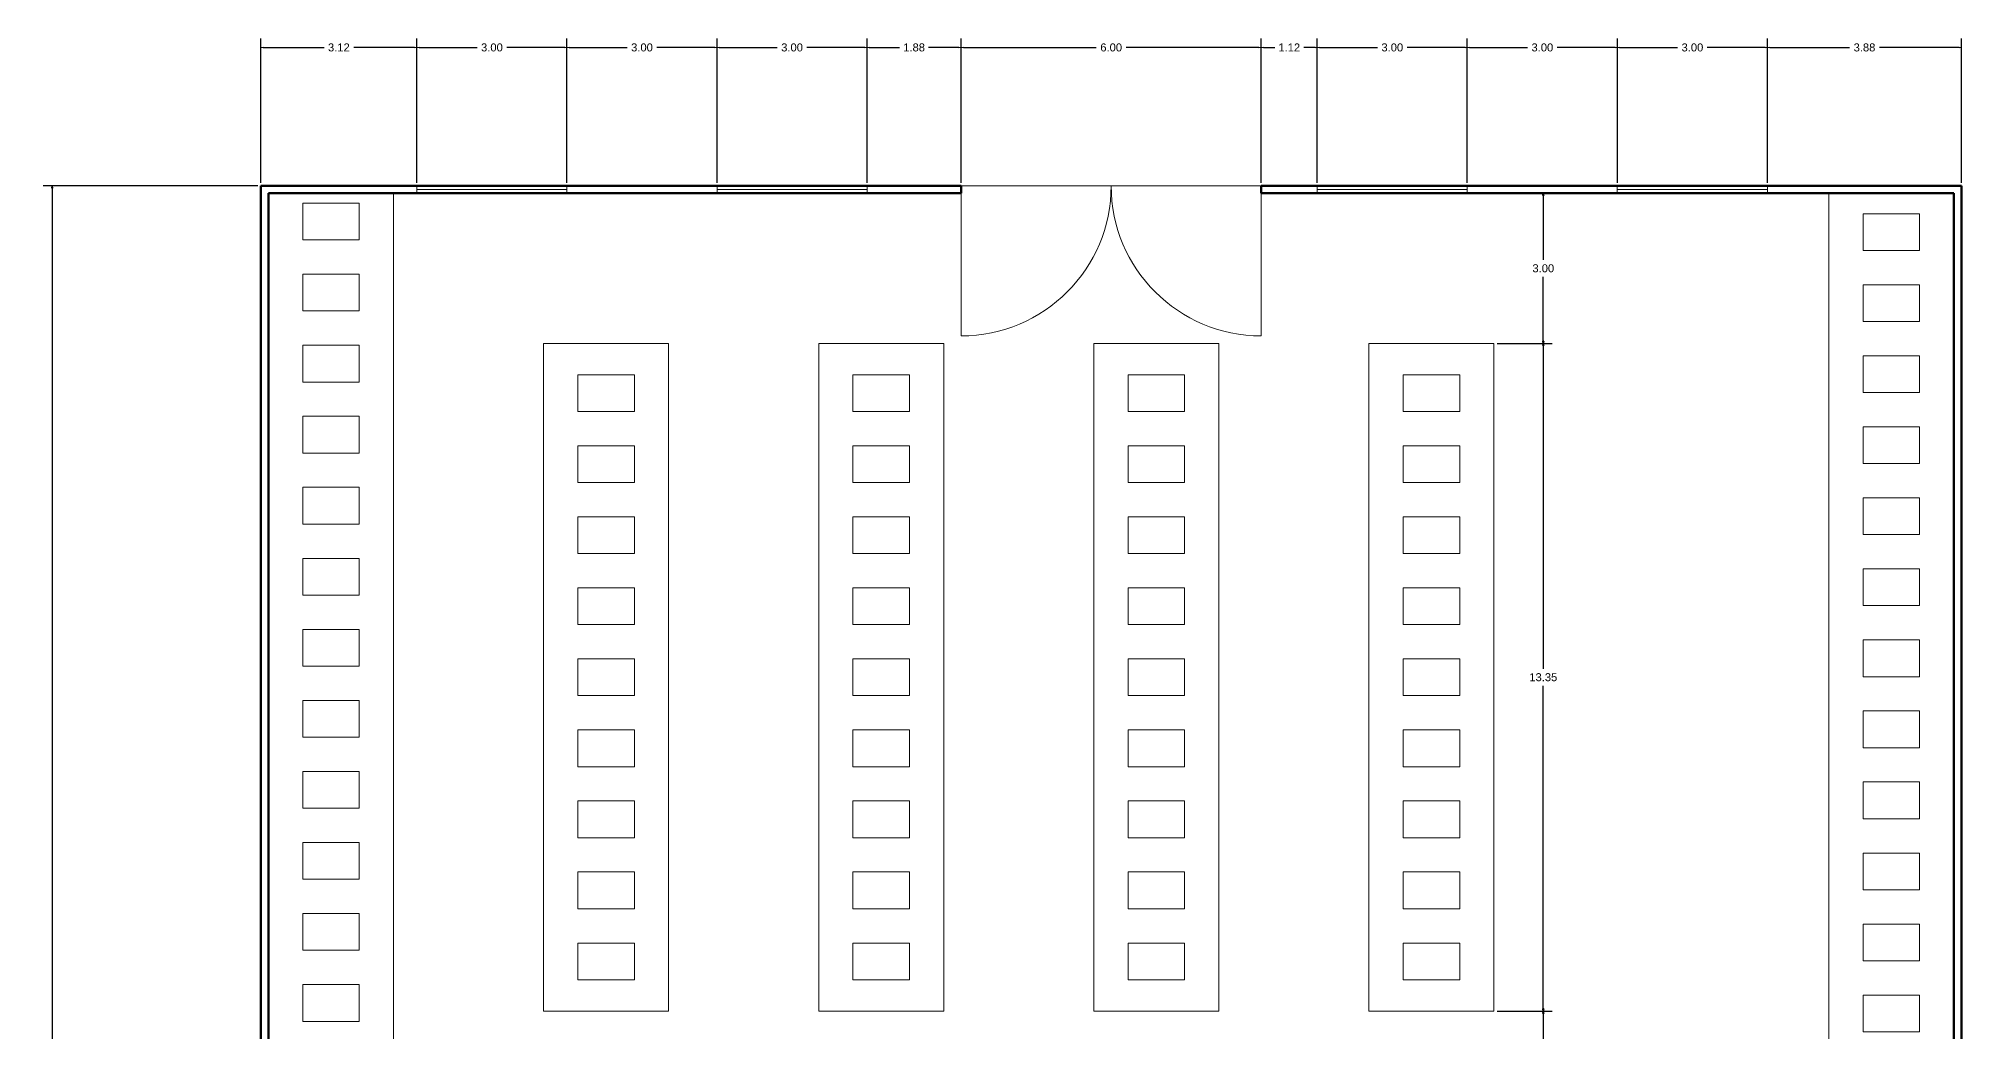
# Model space of a CAD drawing. Header units: metres. Extents: x -1 to 720, y -8 to 179.
# Drawn here: x 565.86 to 604.3, y 53.41 to 73.26 of the extents above; entities that cross this region are included whole.
import ezdxf

# ---------------------------------------------------------------- set-up
doc = ezdxf.new("R2010")
doc.units = ezdxf.units.M
doc.header["$PDMODE"] = 34
doc.layers.add('0-Dimension', color=9, linetype='Continuous')
for name, color, linetype, lineweight in [('A-DOOR', 251, 'Continuous', 18), ('A-EQPM', 46, 'Continuous', 18), ('A-FURN', 46, 'Continuous', 18), ('A-GLAZ', 2, 'Continuous', 18), ('A-WALL', 7, 'Continuous', 60), ('C-WALL', 7, 'Continuous', 60)]:
    doc.layers.add(name, color=color, linetype=linetype, lineweight=lineweight)
doc.styles.get("Standard").update_dxf_attribs({"font": 'arial.ttf'})
doc.dimstyles.new('DAPC Standard', dxfattribs={"dimtxt": 0.3, "dimasz": 0.18, "dimexe": 0.18, "dimexo": 0.0625, "dimgap": 0.09, "dimtad": 0, "dimtih": 1, "dimtoh": 1, "dimzin": 0, "dimdsep": 46, "dimtxsty": 'Standard', "dimblk": 'CLOSEDBLANK', "dimcen": 0.09, "dimazin": 0, "dimtfac": 1, "dimtofl": 0, "dimtmove": 0, "dimatfit": 3, "dimfxl": 1, "dimtolj": 1, "dimtzin": 0, "dimarcsym": 0})

# ---------------------------------------------------------------- blocks, each defined once
blk = doc.blocks.new('*U41')
at = {"layer": 'A-EQPM'}
blk.add_lwpolyline([(-0.565, 0.3675), (0.565, 0.3675), (0.565, -0.3675), (-0.565, -0.3675)], close=True, dxfattribs=at)
blk = doc.blocks.new('*U42')
at = {"layer": 'A-EQPM', "color": 0, "linetype": 'ByBlock', "lineweight": -2, "transparency": 16777216}
for p in [(0, 34.08), (0, 32.66), (0, 31.24), (0, 29.82), (0, 28.4), (0, 26.98), (0, 25.56), (0, 24.14), (0, 22.72), (0, 21.3), (0, 19.88), (0, 18.46), (0, 17.04), (0, 15.62), (0, 14.2), (0, 12.78), (0, 11.36), (0, 9.94), (0, 8.52), (0, 7.1), (0, 5.68), (0, 4.26), (0, 2.84), (0, 1.42), (0, 0)]:
    blk.add_blockref('*U41', p, dxfattribs=at)
blk = doc.blocks.new('*U51')
at = {"layer": 'A-EQPM'}
blk.add_lwpolyline([(-0.565, -0.3675), (0.565, -0.3675), (0.565, 0.3675), (-0.565, 0.3675)], close=True, dxfattribs=at)
blk = doc.blocks.new('*U52')
at = {"layer": 'A-EQPM', "color": 0, "linetype": 'ByBlock', "lineweight": -2, "transparency": 16777216}
for p in [(0, 11.36), (0, 9.94), (0, 8.52), (0, 7.1), (0, 5.68), (0, 4.26), (0, 2.84), (0, 1.42), (0, 0)]:
    blk.add_blockref('*U51', p, dxfattribs=at)
blk = doc.blocks.new('*U53')
at = {"layer": 'A-EQPM'}
blk.add_lwpolyline([(-0.565, -0.3675), (0.565, -0.3675), (0.565, 0.3675), (-0.565, 0.3675)], close=True, dxfattribs=at)
blk = doc.blocks.new('*U54')
at = {"layer": 'A-EQPM', "color": 0, "linetype": 'ByBlock', "lineweight": -2, "transparency": 16777216}
for p in [(0, 11.36), (0, 9.94), (0, 8.52), (0, 7.1), (0, 5.68), (0, 4.26), (0, 2.84), (0, 1.42), (0, 0)]:
    blk.add_blockref('*U53', p, dxfattribs=at)
blk = doc.blocks.new('*U55')
at = {"layer": 'A-EQPM'}
blk.add_lwpolyline([(-0.565, -0.3675), (0.565, -0.3675), (0.565, 0.3675), (-0.565, 0.3675)], close=True, dxfattribs=at)
blk = doc.blocks.new('*U56')
at = {"layer": 'A-EQPM', "color": 0, "linetype": 'ByBlock', "lineweight": -2, "transparency": 16777216}
for p in [(0, 11.36), (0, 9.94), (0, 8.52), (0, 7.1), (0, 5.68), (0, 4.26), (0, 2.84), (0, 1.42), (0, 0)]:
    blk.add_blockref('*U55', p, dxfattribs=at)
blk = doc.blocks.new('*U57')
at = {"layer": 'A-EQPM'}
blk.add_lwpolyline([(-0.565, -0.3675), (0.565, -0.3675), (0.565, 0.3675), (-0.565, 0.3675)], close=True, dxfattribs=at)
blk = doc.blocks.new('*U58')
at = {"layer": 'A-EQPM', "color": 0, "linetype": 'ByBlock', "lineweight": -2, "transparency": 16777216}
for p in [(0, 11.36), (0, 9.94), (0, 8.52), (0, 7.1), (0, 5.68), (0, 4.26), (0, 2.84), (0, 1.42), (0, 0)]:
    blk.add_blockref('*U57', p, dxfattribs=at)
blk = doc.blocks.new('*U59')
at = {"layer": 'A-EQPM'}
blk.add_lwpolyline([(-0.565, -0.3675), (0.565, -0.3675), (0.565, 0.3675), (-0.565, 0.3675)], close=True, dxfattribs=at)
blk = doc.blocks.new('*U60')
at = {"layer": 'A-EQPM', "color": 0, "linetype": 'ByBlock', "lineweight": -2, "transparency": 16777216}
for p in [(0, 22.72), (0, 21.3), (0, 19.88), (0, 18.46), (0, 17.04), (0, 15.62), (0, 14.2), (0, 12.78), (0, 11.36), (0, 9.94), (0, 8.52), (0, 7.1), (0, 5.68), (0, 4.26), (0, 2.84), (0, 1.42), (0, 0)]:
    blk.add_blockref('*U59', p, dxfattribs=at)
blk = doc.blocks.new('_ClosedBlank')
at = {"color": 0, "linetype": 'ByBlock', "lineweight": -2}
for p, q in [((-1, 0.17), (0, 0)), ((-1, 0.17), (-1, -0.17)), ((0, 0), (-1, -0.17))]:
    blk.add_line(p, q, dxfattribs=at)
blk = doc.blocks.new('*D438')
at = {"layer": '0-Dimension', "color": 0, "lineweight": -2, "transparency": 16777216}
for p, q in [((570.242, 70.314), (565.951, 70.314)), ((566.131, 70.269), (566.131, 52.485)), ((566.131, 34.359), (566.131, 52.142)), ((570.242, 34.314), (565.951, 34.314))]:
    blk.add_line(p, q, dxfattribs=at)
at = {"layer": 'Defpoints', "color": 0, "transparency": 16777216}
for p in [(566.131, 70.314), (570.304, 70.314), (570.304, 34.314)]:
    blk.add_point(p, dxfattribs=at)
at = {"layer": '0-Dimension', "color": 0, "lineweight": -2, "transparency": 16777216, "xscale": 0.045, "yscale": 0.045, "zscale": 0.045}
for p, rotation in [((566.131, 70.314), 90), ((566.131, 34.314), 270)]:
    blk.add_blockref('_ClosedBlank', p, dxfattribs=dict(at, rotation=rotation))
at = {"layer": '0-Dimension', "color": 0, "transparency": 16777216, "insert": (566.131, 52.314), "char_height": 0.16, "attachment_point": 5}
blk.add_mtext('\\A1;36.00', dxfattribs=at)
blk = doc.blocks.new('*D439')
at = {"layer": '0-Dimension', "color": 0, "lineweight": -2, "transparency": 16777216}
for p, q in [((570.304, 70.376), (570.304, 73.259)), ((570.349, 73.079), (571.567, 73.079)), ((573.379, 73.079), (572.161, 73.079)), ((573.424, 70.376), (573.424, 73.259))]:
    blk.add_line(p, q, dxfattribs=at)
at = {"layer": 'Defpoints', "color": 0, "transparency": 16777216}
for p in [(573.424, 73.079), (570.304, 70.314), (573.424, 70.314)]:
    blk.add_point(p, dxfattribs=at)
at = {"layer": '0-Dimension', "color": 0, "lineweight": -2, "transparency": 16777216, "xscale": 0.045, "yscale": 0.045, "zscale": 0.045, "rotation": 180}
blk.add_blockref('_ClosedBlank', (570.304, 73.079), dxfattribs=at)
at = {"layer": '0-Dimension', "color": 0, "lineweight": -2, "transparency": 16777216, "xscale": 0.045, "yscale": 0.045, "zscale": 0.045}
blk.add_blockref('_ClosedBlank', (573.424, 73.079), dxfattribs=at)
at = {"layer": '0-Dimension', "color": 0, "transparency": 16777216, "insert": (571.864, 73.079), "char_height": 0.16, "attachment_point": 5}
blk.add_mtext('\\A1;3.12', dxfattribs=at)
blk = doc.blocks.new('*D440')
at = {"layer": '0-Dimension', "color": 0, "lineweight": -2, "transparency": 16777216}
for p, q in [((573.424, 70.376), (573.424, 73.259)), ((573.469, 73.079), (574.627, 73.079)), ((576.379, 73.079), (575.222, 73.079)), ((576.424, 70.376), (576.424, 73.259))]:
    blk.add_line(p, q, dxfattribs=at)
at = {"layer": 'Defpoints', "color": 0, "transparency": 16777216}
for p in [(576.424, 73.079), (573.424, 70.314), (576.424, 70.314)]:
    blk.add_point(p, dxfattribs=at)
at = {"layer": '0-Dimension', "color": 0, "lineweight": -2, "transparency": 16777216, "xscale": 0.045, "yscale": 0.045, "zscale": 0.045, "rotation": 180}
blk.add_blockref('_ClosedBlank', (573.424, 73.079), dxfattribs=at)
at = {"layer": '0-Dimension', "color": 0, "lineweight": -2, "transparency": 16777216, "xscale": 0.045, "yscale": 0.045, "zscale": 0.045}
blk.add_blockref('_ClosedBlank', (576.424, 73.079), dxfattribs=at)
at = {"layer": '0-Dimension', "color": 0, "transparency": 16777216, "insert": (574.924, 73.079), "char_height": 0.16, "attachment_point": 5}
blk.add_mtext('\\A1;3.00', dxfattribs=at)
blk = doc.blocks.new('*D441')
at = {"layer": '0-Dimension', "color": 0, "lineweight": -2, "transparency": 16777216}
for p, q in [((576.424, 70.376), (576.424, 73.259)), ((576.469, 73.079), (577.627, 73.079)), ((579.379, 73.079), (578.222, 73.079)), ((579.424, 70.376), (579.424, 73.259))]:
    blk.add_line(p, q, dxfattribs=at)
at = {"layer": 'Defpoints', "color": 0, "transparency": 16777216}
for p in [(579.424, 73.079), (576.424, 70.314), (579.424, 70.314)]:
    blk.add_point(p, dxfattribs=at)
at = {"layer": '0-Dimension', "color": 0, "lineweight": -2, "transparency": 16777216, "xscale": 0.045, "yscale": 0.045, "zscale": 0.045, "rotation": 180}
blk.add_blockref('_ClosedBlank', (576.424, 73.079), dxfattribs=at)
at = {"layer": '0-Dimension', "color": 0, "lineweight": -2, "transparency": 16777216, "xscale": 0.045, "yscale": 0.045, "zscale": 0.045}
blk.add_blockref('_ClosedBlank', (579.424, 73.079), dxfattribs=at)
at = {"layer": '0-Dimension', "color": 0, "transparency": 16777216, "insert": (577.924, 73.079), "char_height": 0.16, "attachment_point": 5}
blk.add_mtext('\\A1;3.00', dxfattribs=at)
blk = doc.blocks.new('*D442')
at = {"layer": '0-Dimension', "color": 0, "lineweight": -2, "transparency": 16777216}
for p, q in [((579.424, 70.376), (579.424, 73.259)), ((579.469, 73.079), (580.627, 73.079)), ((582.379, 73.079), (581.222, 73.079)), ((582.424, 70.376), (582.424, 73.259))]:
    blk.add_line(p, q, dxfattribs=at)
at = {"layer": 'Defpoints', "color": 0, "transparency": 16777216}
for p in [(582.424, 73.079), (579.424, 70.314), (582.424, 70.314)]:
    blk.add_point(p, dxfattribs=at)
at = {"layer": '0-Dimension', "color": 0, "lineweight": -2, "transparency": 16777216, "xscale": 0.045, "yscale": 0.045, "zscale": 0.045, "rotation": 180}
blk.add_blockref('_ClosedBlank', (579.424, 73.079), dxfattribs=at)
at = {"layer": '0-Dimension', "color": 0, "lineweight": -2, "transparency": 16777216, "xscale": 0.045, "yscale": 0.045, "zscale": 0.045}
blk.add_blockref('_ClosedBlank', (582.424, 73.079), dxfattribs=at)
at = {"layer": '0-Dimension', "color": 0, "transparency": 16777216, "insert": (580.924, 73.079), "char_height": 0.16, "attachment_point": 5}
blk.add_mtext('\\A1;3.00', dxfattribs=at)
blk = doc.blocks.new('*D443')
at = {"layer": '0-Dimension', "color": 0, "lineweight": -2, "transparency": 16777216}
for p, q in [((582.424, 70.376), (582.424, 73.259)), ((582.469, 73.079), (583.074, 73.079)), ((584.259, 73.079), (583.655, 73.079)), ((584.304, 70.376), (584.304, 73.259))]:
    blk.add_line(p, q, dxfattribs=at)
at = {"layer": 'Defpoints', "color": 0, "transparency": 16777216}
for p in [(584.304, 73.079), (582.424, 70.314), (584.304, 70.314)]:
    blk.add_point(p, dxfattribs=at)
at = {"layer": '0-Dimension', "color": 0, "lineweight": -2, "transparency": 16777216, "xscale": 0.045, "yscale": 0.045, "zscale": 0.045, "rotation": 180}
blk.add_blockref('_ClosedBlank', (582.424, 73.079), dxfattribs=at)
at = {"layer": '0-Dimension', "color": 0, "lineweight": -2, "transparency": 16777216, "xscale": 0.045, "yscale": 0.045, "zscale": 0.045}
blk.add_blockref('_ClosedBlank', (584.304, 73.079), dxfattribs=at)
at = {"layer": '0-Dimension', "color": 0, "transparency": 16777216, "insert": (583.364, 73.079), "char_height": 0.16, "attachment_point": 5}
blk.add_mtext('\\A1;1.88', dxfattribs=at)
blk = doc.blocks.new('*D444')
at = {"layer": '0-Dimension', "color": 0, "lineweight": -2, "transparency": 16777216}
for p, q in [((584.304, 70.376), (584.304, 73.259)), ((584.349, 73.079), (587.006, 73.079)), ((590.259, 73.079), (587.602, 73.079)), ((590.304, 70.376), (590.304, 73.259))]:
    blk.add_line(p, q, dxfattribs=at)
at = {"layer": 'Defpoints', "color": 0, "transparency": 16777216}
for p in [(590.304, 73.079), (584.304, 70.314), (590.304, 70.314)]:
    blk.add_point(p, dxfattribs=at)
at = {"layer": '0-Dimension', "color": 0, "lineweight": -2, "transparency": 16777216, "xscale": 0.045, "yscale": 0.045, "zscale": 0.045, "rotation": 180}
blk.add_blockref('_ClosedBlank', (584.304, 73.079), dxfattribs=at)
at = {"layer": '0-Dimension', "color": 0, "lineweight": -2, "transparency": 16777216, "xscale": 0.045, "yscale": 0.045, "zscale": 0.045}
blk.add_blockref('_ClosedBlank', (590.304, 73.079), dxfattribs=at)
at = {"layer": '0-Dimension', "color": 0, "transparency": 16777216, "insert": (587.304, 73.079), "char_height": 0.16, "attachment_point": 5}
blk.add_mtext('\\A1;6.00', dxfattribs=at)
blk = doc.blocks.new('*D445')
at = {"layer": '0-Dimension', "color": 0, "lineweight": -2, "transparency": 16777216}
for p, q in [((590.304, 70.376), (590.304, 73.259)), ((590.349, 73.079), (590.575, 73.079)), ((591.379, 73.079), (591.154, 73.079)), ((591.424, 70.376), (591.424, 73.259))]:
    blk.add_line(p, q, dxfattribs=at)
at = {"layer": 'Defpoints', "color": 0, "transparency": 16777216}
for p in [(591.424, 73.079), (590.304, 70.314), (591.424, 70.314)]:
    blk.add_point(p, dxfattribs=at)
at = {"layer": '0-Dimension', "color": 0, "lineweight": -2, "transparency": 16777216, "xscale": 0.045, "yscale": 0.045, "zscale": 0.045, "rotation": 180}
blk.add_blockref('_ClosedBlank', (590.304, 73.079), dxfattribs=at)
at = {"layer": '0-Dimension', "color": 0, "lineweight": -2, "transparency": 16777216, "xscale": 0.045, "yscale": 0.045, "zscale": 0.045}
blk.add_blockref('_ClosedBlank', (591.424, 73.079), dxfattribs=at)
at = {"layer": '0-Dimension', "color": 0, "transparency": 16777216, "insert": (590.864, 73.079), "char_height": 0.16, "attachment_point": 5}
blk.add_mtext('\\A1;1.12', dxfattribs=at)
blk = doc.blocks.new('*D446')
at = {"layer": '0-Dimension', "color": 0, "lineweight": -2, "transparency": 16777216}
for p, q in [((591.424, 70.376), (591.424, 73.259)), ((591.469, 73.079), (592.627, 73.079)), ((594.379, 73.079), (593.222, 73.079)), ((594.424, 70.376), (594.424, 73.259))]:
    blk.add_line(p, q, dxfattribs=at)
at = {"layer": 'Defpoints', "color": 0, "transparency": 16777216}
for p in [(594.424, 73.079), (591.424, 70.314), (594.424, 70.314)]:
    blk.add_point(p, dxfattribs=at)
at = {"layer": '0-Dimension', "color": 0, "lineweight": -2, "transparency": 16777216, "xscale": 0.045, "yscale": 0.045, "zscale": 0.045, "rotation": 180}
blk.add_blockref('_ClosedBlank', (591.424, 73.079), dxfattribs=at)
at = {"layer": '0-Dimension', "color": 0, "lineweight": -2, "transparency": 16777216, "xscale": 0.045, "yscale": 0.045, "zscale": 0.045}
blk.add_blockref('_ClosedBlank', (594.424, 73.079), dxfattribs=at)
at = {"layer": '0-Dimension', "color": 0, "transparency": 16777216, "insert": (592.924, 73.079), "char_height": 0.16, "attachment_point": 5}
blk.add_mtext('\\A1;3.00', dxfattribs=at)
blk = doc.blocks.new('*D447')
at = {"layer": '0-Dimension', "color": 0, "lineweight": -2, "transparency": 16777216}
for p, q in [((594.424, 70.376), (594.424, 73.259)), ((594.469, 73.079), (595.627, 73.079)), ((597.379, 73.079), (596.222, 73.079)), ((597.424, 70.376), (597.424, 73.259))]:
    blk.add_line(p, q, dxfattribs=at)
at = {"layer": 'Defpoints', "color": 0, "transparency": 16777216}
for p in [(597.424, 73.079), (594.424, 70.314), (597.424, 70.314)]:
    blk.add_point(p, dxfattribs=at)
at = {"layer": '0-Dimension', "color": 0, "lineweight": -2, "transparency": 16777216, "xscale": 0.045, "yscale": 0.045, "zscale": 0.045, "rotation": 180}
blk.add_blockref('_ClosedBlank', (594.424, 73.079), dxfattribs=at)
at = {"layer": '0-Dimension', "color": 0, "lineweight": -2, "transparency": 16777216, "xscale": 0.045, "yscale": 0.045, "zscale": 0.045}
blk.add_blockref('_ClosedBlank', (597.424, 73.079), dxfattribs=at)
at = {"layer": '0-Dimension', "color": 0, "transparency": 16777216, "insert": (595.924, 73.079), "char_height": 0.16, "attachment_point": 5}
blk.add_mtext('\\A1;3.00', dxfattribs=at)
blk = doc.blocks.new('*D448')
at = {"layer": '0-Dimension', "color": 0, "lineweight": -2, "transparency": 16777216}
for p, q in [((597.424, 70.376), (597.424, 73.259)), ((597.469, 73.079), (598.627, 73.079)), ((600.379, 73.079), (599.222, 73.079)), ((600.424, 70.376), (600.424, 73.259))]:
    blk.add_line(p, q, dxfattribs=at)
at = {"layer": 'Defpoints', "color": 0, "transparency": 16777216}
for p in [(600.424, 73.079), (597.424, 70.314), (600.424, 70.314)]:
    blk.add_point(p, dxfattribs=at)
at = {"layer": '0-Dimension', "color": 0, "lineweight": -2, "transparency": 16777216, "xscale": 0.045, "yscale": 0.045, "zscale": 0.045, "rotation": 180}
blk.add_blockref('_ClosedBlank', (597.424, 73.079), dxfattribs=at)
at = {"layer": '0-Dimension', "color": 0, "lineweight": -2, "transparency": 16777216, "xscale": 0.045, "yscale": 0.045, "zscale": 0.045}
blk.add_blockref('_ClosedBlank', (600.424, 73.079), dxfattribs=at)
at = {"layer": '0-Dimension', "color": 0, "transparency": 16777216, "insert": (598.924, 73.079), "char_height": 0.16, "attachment_point": 5}
blk.add_mtext('\\A1;3.00', dxfattribs=at)
blk = doc.blocks.new('*D449')
at = {"layer": '0-Dimension', "color": 0, "lineweight": -2, "transparency": 16777216}
for p, q in [((600.424, 70.376), (600.424, 73.259)), ((600.469, 73.079), (602.066, 73.079)), ((604.259, 73.079), (602.662, 73.079)), ((604.304, 70.376), (604.304, 73.259))]:
    blk.add_line(p, q, dxfattribs=at)
at = {"layer": 'Defpoints', "color": 0, "transparency": 16777216}
for p in [(604.304, 73.079), (600.424, 70.314), (604.304, 70.314)]:
    blk.add_point(p, dxfattribs=at)
at = {"layer": '0-Dimension', "color": 0, "lineweight": -2, "transparency": 16777216, "xscale": 0.045, "yscale": 0.045, "zscale": 0.045, "rotation": 180}
blk.add_blockref('_ClosedBlank', (600.424, 73.079), dxfattribs=at)
at = {"layer": '0-Dimension', "color": 0, "lineweight": -2, "transparency": 16777216, "xscale": 0.045, "yscale": 0.045, "zscale": 0.045}
blk.add_blockref('_ClosedBlank', (604.304, 73.079), dxfattribs=at)
at = {"layer": '0-Dimension', "color": 0, "transparency": 16777216, "insert": (602.364, 73.079), "char_height": 0.16, "attachment_point": 5}
blk.add_mtext('\\A1;3.88', dxfattribs=at)
blk = doc.blocks.new('*D463')
at = {"layer": '0-Dimension', "color": 0, "lineweight": -2, "transparency": 16777216}
for p, q in [((595.019, 53.815), (596.123, 53.815)), ((595.943, 53.77), (595.943, 52.487)), ((595.943, 50.86), (595.943, 52.143)), ((595.019, 50.815), (596.123, 50.815))]:
    blk.add_line(p, q, dxfattribs=at)
at = {"layer": 'Defpoints', "color": 0, "transparency": 16777216}
for p in [(594.957, 53.815), (595.943, 53.815), (594.957, 50.815)]:
    blk.add_point(p, dxfattribs=at)
at = {"layer": '0-Dimension', "color": 0, "lineweight": -2, "transparency": 16777216, "xscale": 0.045, "yscale": 0.045, "zscale": 0.045}
for p, rotation in [((595.943, 53.815), 90), ((595.943, 50.815), 270)]:
    blk.add_blockref('_ClosedBlank', p, dxfattribs=dict(at, rotation=rotation))
at = {"layer": '0-Dimension', "color": 0, "transparency": 16777216, "insert": (595.943, 52.315), "char_height": 0.16, "attachment_point": 5}
blk.add_mtext('\\A1;3.00', dxfattribs=at)
blk = doc.blocks.new('*D464')
at = {"layer": '0-Dimension', "color": 0, "lineweight": -2, "transparency": 16777216}
for p, q in [((595.019, 67.164), (596.123, 67.164)), ((595.943, 67.119), (595.943, 60.661)), ((595.943, 53.86), (595.943, 60.318)), ((595.019, 53.815), (596.123, 53.815))]:
    blk.add_line(p, q, dxfattribs=at)
at = {"layer": 'Defpoints', "color": 0, "transparency": 16777216}
for p in [(594.957, 67.164), (595.943, 67.164), (594.957, 53.815)]:
    blk.add_point(p, dxfattribs=at)
at = {"layer": '0-Dimension', "color": 0, "lineweight": -2, "transparency": 16777216, "xscale": 0.045, "yscale": 0.045, "zscale": 0.045}
for p, rotation in [((595.943, 67.164), 90), ((595.943, 53.815), 270)]:
    blk.add_blockref('_ClosedBlank', p, dxfattribs=dict(at, rotation=rotation))
at = {"layer": '0-Dimension', "color": 0, "transparency": 16777216, "insert": (595.943, 60.49), "char_height": 0.16, "attachment_point": 5}
blk.add_mtext('\\A1;13.35', dxfattribs=at)
blk = doc.blocks.new('*D465')
at = {"layer": '0-Dimension', "color": 0, "lineweight": -2, "transparency": 16777216}
for p, q in [((595.553, 70.164), (596.123, 70.164)), ((595.943, 70.119), (595.943, 68.836)), ((595.943, 67.209), (595.943, 68.492)), ((595.019, 67.164), (596.123, 67.164))]:
    blk.add_line(p, q, dxfattribs=at)
at = {"layer": 'Defpoints', "color": 0, "transparency": 16777216}
for p in [(595.49, 70.164), (595.943, 70.164), (594.957, 67.164)]:
    blk.add_point(p, dxfattribs=at)
at = {"layer": '0-Dimension', "color": 0, "lineweight": -2, "transparency": 16777216, "xscale": 0.045, "yscale": 0.045, "zscale": 0.045}
for p, rotation in [((595.943, 70.164), 90), ((595.943, 67.164), 270)]:
    blk.add_blockref('_ClosedBlank', p, dxfattribs=dict(at, rotation=rotation))
at = {"layer": '0-Dimension', "color": 0, "transparency": 16777216, "insert": (595.943, 68.664), "char_height": 0.16, "attachment_point": 5}
blk.add_mtext('\\A1;3.00', dxfattribs=at)

msp = doc.modelspace()

# ---------------------------------------------------------------- linework, layer by layer
at = {"layer": 'A-DOOR'}
for p, q in [((584.304, 70.314), (590.304, 70.314)), ((590.304, 70.314), (584.304, 70.314)), ((584.304, 70.314), (584.304, 67.314)), ((584.304, 70.314), (590.304, 70.314)), ((590.304, 70.314), (584.304, 70.314)), ((590.304, 70.314), (590.304, 67.314))]:
    msp.add_line(p, q, dxfattribs=at)
for centre, start, end in [((584.304, 70.314), 270, 0), ((590.304, 70.314), 180, 270)]:
    msp.add_arc(centre, 3, start, end, dxfattribs=at)
at = {"layer": 'A-FURN'}
for points in [[(570.457, 70.164), (572.957, 70.164), (572.957, 34.466), (570.457, 34.466)], [(604.152, 45.894), (601.652, 45.894), (601.652, 70.164), (604.152, 70.164)], [(575.957, 67.164), (578.457, 67.164), (578.457, 53.815), (575.957, 53.815)], [(581.457, 67.164), (583.957, 67.164), (583.957, 53.815), (581.457, 53.815)], [(586.957, 67.164), (589.457, 67.164), (589.457, 53.815), (586.957, 53.815)], [(592.457, 67.164), (594.957, 67.164), (594.957, 53.815), (592.457, 53.815)]]:
    msp.add_lwpolyline(points, close=True, dxfattribs=at)
at = {"layer": 'A-GLAZ'}
for p, q in [((576.424, 70.314), (573.424, 70.314)), ((573.424, 70.314), (573.424, 70.164)), ((576.424, 70.239), (573.424, 70.239)), ((573.424, 70.164), (576.424, 70.164)), ((576.424, 70.164), (576.424, 70.314)), ((579.424, 70.164), (579.424, 70.314)), ((579.424, 70.314), (582.424, 70.314)), ((579.424, 70.239), (582.424, 70.239)), ((582.424, 70.164), (579.424, 70.164)), ((582.424, 70.314), (582.424, 70.164)), ((594.424, 70.314), (591.424, 70.314)), ((591.424, 70.314), (591.424, 70.164)), ((591.424, 70.239), (594.424, 70.239)), ((591.424, 70.164), (594.424, 70.164)), ((594.424, 70.164), (594.424, 70.314)), ((597.418, 70.164), (597.418, 70.314)), ((600.424, 70.164), (597.418, 70.164)), ((597.424, 70.314), (600.424, 70.314)), ((597.424, 70.239), (600.424, 70.239)), ((600.424, 70.314), (600.424, 70.164))]:
    msp.add_line(p, q, dxfattribs=at)
at = {"layer": 'A-WALL'}
for p, q in [((570.304, 34.314), (570.304, 70.314)), ((570.304, 70.314), (584.304, 70.314)), ((584.304, 70.164), (570.457, 70.164)), ((570.457, 70.164), (570.457, 34.466)), ((587.308, 70.164), (587.3, 70.164)), ((590.304, 70.314), (604.304, 70.314)), ((604.152, 70.164), (590.304, 70.164)), ((604.152, 42.894), (604.152, 70.164)), ((604.304, 42.894), (604.304, 70.314))]:
    msp.add_line(p, q, dxfattribs=at)
at = {"layer": 'C-WALL'}
for p, q in [((584.304, 70.314), (584.304, 70.164)), ((584.304, 70.314), (584.304, 70.164)), ((590.304, 70.164), (590.304, 70.314)), ((590.304, 70.164), (590.304, 70.314))]:
    msp.add_line(p, q, dxfattribs=at)

# ---------------------------------------------------------------- block references
at = {"layer": 'A-EQPM'}
for name, p in [('*U42', (571.707, 35.519)), ('*U60', (602.902, 46.669)), ('*U52', (577.207, 54.81)), ('*U54', (582.707, 54.81)), ('*U56', (588.207, 54.81)), ('*U58', (593.707, 54.81))]:
    msp.add_blockref(name, p, dxfattribs=at)

# ---------------------------------------------------------------- dimensions: what is measured, and where the dimension line sits
at = {"layer": '0-Dimension'}
for base, p1, p2, override, picture, middle in [((573.424, 73.079), (570.304, 70.314), (573.424, 70.314), {"dimtxt": 0.16, "dimasz": 0.045}, '*D439', (571.864, 73.079)), ((576.424, 73.079), (573.424, 70.314), (576.424, 70.314), {"dimtxt": 0.16, "dimasz": 0.045, "dimtmove": 1}, '*D440', (574.924, 73.079)), ((579.424, 73.079), (576.424, 70.314), (579.424, 70.314), {"dimtxt": 0.16, "dimasz": 0.045, "dimtmove": 1}, '*D441', (577.924, 73.079)), ((582.424, 73.079), (579.424, 70.314), (582.424, 70.314), {"dimtxt": 0.16, "dimasz": 0.045, "dimtmove": 1}, '*D442', (580.924, 73.079)), ((584.304, 73.079), (582.424, 70.314), (584.304, 70.314), {"dimtxt": 0.16, "dimasz": 0.045, "dimtmove": 1}, '*D443', (583.364, 73.079)), ((590.304, 73.079), (584.304, 70.314), (590.304, 70.314), {"dimtxt": 0.16, "dimasz": 0.045, "dimtmove": 1}, '*D444', (587.304, 73.079)), ((591.424, 73.079), (590.304, 70.314), (591.424, 70.314), {"dimtxt": 0.16, "dimasz": 0.045, "dimtmove": 1}, '*D445', (590.864, 73.079)), ((594.424, 73.079), (591.424, 70.314), (594.424, 70.314), {"dimtxt": 0.16, "dimasz": 0.045, "dimtmove": 1}, '*D446', (592.924, 73.079)), ((597.424, 73.079), (594.424, 70.314), (597.424, 70.314), {"dimtxt": 0.16, "dimasz": 0.045, "dimtmove": 1}, '*D447', (595.924, 73.079)), ((600.424, 73.079), (597.424, 70.314), (600.424, 70.314), {"dimtxt": 0.16, "dimasz": 0.045, "dimtmove": 1}, '*D448', (598.924, 73.079)), ((604.304, 73.079), (600.424, 70.314), (604.304, 70.314), {"dimtxt": 0.16, "dimasz": 0.045, "dimtmove": 1}, '*D449', (602.364, 73.079))]:
    dim = msp.add_linear_dim(base=base, p1=p1, p2=p2, dimstyle='DAPC Standard', override=override, dxfattribs=at)
    dim.commit()
    dim.dimension.update_dxf_attribs({"geometry": picture, "text_midpoint": middle})
for base, p1, p2, override, picture, middle in [((566.131, 70.314), (570.304, 34.314), (570.304, 70.314), {"dimtxt": 0.16, "dimasz": 0.045}, '*D438', (566.131, 52.314)), ((595.943, 70.164), (594.957, 67.164), (595.49, 70.164), {"dimtxt": 0.16, "dimasz": 0.045, "dimtmove": 1}, '*D465', (595.943, 68.664)), ((595.943, 67.164), (594.957, 53.815), (594.957, 67.164), {"dimtxt": 0.16, "dimasz": 0.045, "dimtmove": 1}, '*D464', (595.943, 60.49)), ((595.943, 53.815), (594.957, 50.815), (594.957, 53.815), {"dimtxt": 0.16, "dimasz": 0.045, "dimtmove": 1}, '*D463', (595.943, 52.315))]:
    dim = msp.add_linear_dim(base=base, p1=p1, p2=p2, angle=90, dimstyle='DAPC Standard', override=override, dxfattribs=at)
    dim.commit()
    dim.dimension.update_dxf_attribs({"geometry": picture, "text_midpoint": middle})

doc.saveas('drawing.dxf')
